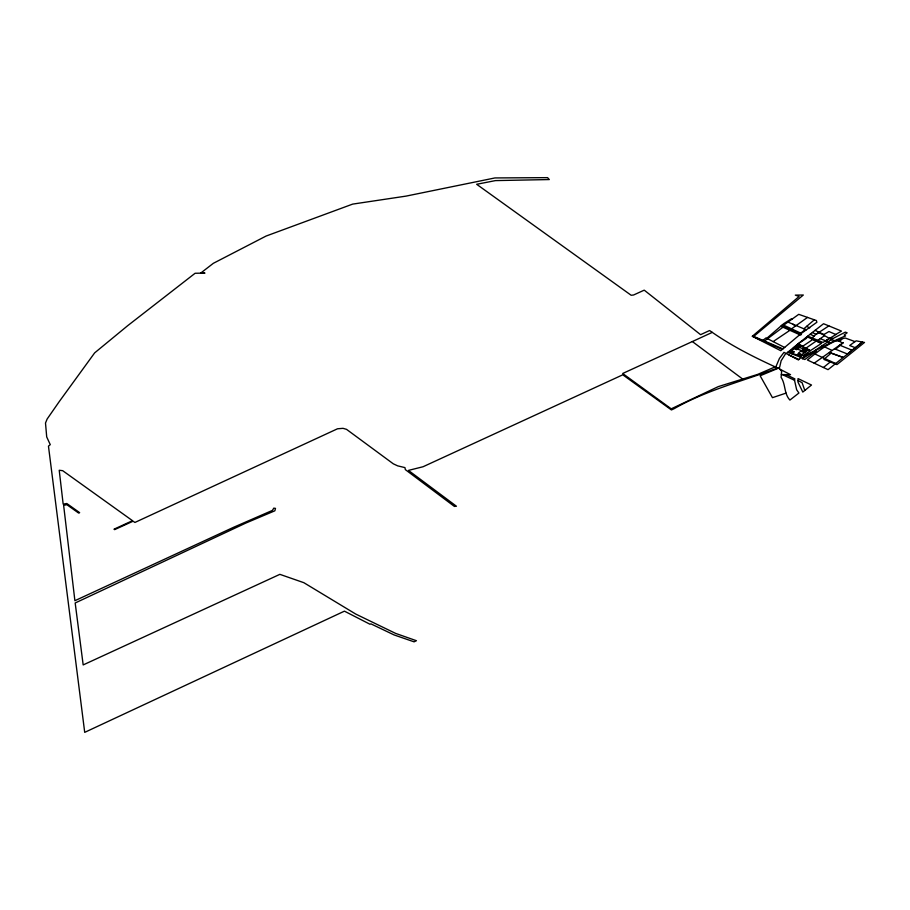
<?xml version="1.0" encoding="UTF-8"?>
<svg xmlns="http://www.w3.org/2000/svg" width="910" height="910" viewBox="0 0 910 910"><rect width="100%" height="100%" fill="white"/><g stroke="black" fill="none" stroke-linecap="round" stroke-linejoin="round"><path stroke-width="1.36" d="M798.013 380.551L798.002 382.132L802.802 392.073L811.504 385.021L798.024 378.594L798.013 380.551L802.085 382.678L804.781 390.39M786.058 393.109L772.465 397.67L760.134 375.773L778.858 368.015L781.644 371.314L781.087 377.343C785.785 384.316 783.919 393.768 789.903 400.07L798.923 393.018L796.648 389.753L794.441 379.902L794.885 378.913L786.138 374.624M801.323 333.401L816.873 322.265L816.372 320.525L798.741 314.337L783.681 325.166L801.323 333.401L780.746 350.691L752.331 336.268L799.116 296.455L795.317 295.113L803.314 295.022L753.707 336.416L783.01 348.905M787.639 352.284L801.153 357.368L798.411 359.95L786.229 353.524L797.74 344.082L810.321 350.691L821.514 343.377L812.914 339.419L802.336 346.505L810.321 350.691L803.223 355.651L801.938 355.127L799.947 356.913M802.984 346.244L797.99 343.889L807.705 336.177L812.13 337.894L815.997 334.311L828.873 325.894L841.477 331.103L835.71 334.471M803.837 328.794L814.325 319.808M834.459 348.78L835.596 349.235L843.331 342.547L814.188 363.181M788.424 352.534L790.767 350.452L794.385 351.806L792.03 353.888M791.996 353.216L793.531 351.863L791.177 350.976M798.707 353.433L797.535 354.479L801.153 355.833L802.324 354.786L798.343 353.296L800.698 351.214L804.667 352.705L808.194 349.576L804.588 348.223L801.062 351.351M797.774 355.389L799.31 354.024L801.664 354.911M835.596 349.235L847.415 353.99L862.418 342.069L856.151 340.84L855.002 341.603L845.254 338.031C830.796 340.886 818.499 350.805 807.432 360.007L828.043 369.665L862.418 342.069L864.5 342.456L836.95 364.603L823.857 359.416L831.137 353.114L843.081 357.414L829.397 352.488L831.137 353.114M762.864 340.34L766.209 337.803L767.028 338.111L783.658 323.71L791.268 318.898L791.893 319.399M823.425 367.503L830.944 361.418L835.664 363.431M807.705 336.177L823.539 323.733L828.873 325.894M800.732 333.117L805.464 329.488M764.468 341.045L782.987 327.213M791.768 328.681L807.5 317.408M813.483 353.148L804.849 359.507L801.903 358.449L804.36 356.072L816.52 350.976L813.483 353.148L812.243 352.466M855.002 341.603L849.701 345.504L855.286 347.745M836.256 340.693L839.236 341.261L841.75 339.487L840.658 339.077M814.393 350.828L832.798 338.6L845.299 332.139L847.153 332.798L844.139 334.994L845.606 335.938C830.978 341.466 818.022 350.464 803.223 355.651M805.76 348.325L816.304 340.966M812.13 337.894L817.84 340.306L824.505 335.665L829.567 338.429L835.903 334.561L828.964 331.536L823.436 334.823L818.863 332.639M767.517 338.679L773.136 341.591L790.995 329.579L800.709 334.038M797.99 343.889L806.658 338.201L805.646 337.815M802.529 358.676L811.959 352.591M832.798 338.6L830.784 337.69L822.958 342.41L817.84 340.306M825.563 340.818L829.567 338.429M823.948 334.527L819.341 332.355L815.997 334.311L812.346 332.48M692.351 341.557L712.28 332.377C732.721 346.562 755.084 357.721 777.652 368.015L779.62 367.333L781.144 360.747L785.831 353.308L783.988 352.363L779.426 358.438L776.025 366.491L757.598 374.42L718.354 386.591L671.216 408.829L622.667 373.487L692.351 341.557L742.879 379.22M777.652 368.015C742.901 381.119 706.774 390.037 674.276 408.613L671.432 409.955L622.793 374.806L423.036 466.75L408.442 470.402L456.433 506.233L454.409 506.438L405.348 469.628L404.939 467.603L397.647 465.852L393.313 463.827L346.528 429.349L343.013 428.337L337.519 428.781L134.885 522.465L133.122 521.202L114.592 529.643L113.977 529.211L132.507 520.691L62.688 470.686L59.218 470.265L63.165 504.106L66.828 503.514L79.659 512.671L78.692 513.103L66.862 504.697L63.632 505.346L74.893 600.702L233.756 527.208L272.386 510.419L273.796 508.144L275.491 508.383L274.854 510.806L245.825 523.068L75.177 602.989L83.174 664.926L279.87 574.346L303.838 582.684L355.776 614.091L395.588 633.383L416.416 640.708L414.084 641.834L394.087 634.93L370.882 623.839L370.04 624.271L344.435 611.156L84.71 732.357L48.458 446.139L50.266 444.649L46.706 436.925L45.5 423.013L47.149 419.01L59.218 401.64L94.651 352.875L127.696 325.678L195.093 273.273L204.977 273.091L200.905 272.943L213.35 263.308L266.084 236.054L352.659 204.113L406.042 196.116L494.949 177.939L547.57 177.643L549.299 179.554L495.45 180.601L476.669 184.286L631.153 295.261L633.565 294.999L644.235 290.154L700.575 334.675L709.584 330.535L712.28 332.377M781.326 374.567L790.528 374.67L779.802 369.13M831.148 339.76L834.424 340.533M788.845 354.9L798.9 359.484M795.465 346.278L799.082 347.643M803.405 349.269L807.022 350.623M794.293 347.324L797.899 348.678M802.233 350.304L805.851 351.658M794.521 347.995L805.02 351.931M789.596 351.488L793.202 352.852M852.147 350.236L839.543 345.117M820.251 338.622L830.58 342.888M782.361 349.417L752.331 336.268M787.958 322.095L806.26 329.818M810.105 334.3L814.166 336.04M830.944 361.418L814.439 353.785M780.769 326.224L800.572 335.085L801.471 334.391L781.77 325.348L790.995 329.579M806.999 336.745L821.514 343.377M815.064 330.353L819.341 332.355M824.983 347.097L831.831 350.304M782.35 374.579L794.589 380.312M806.533 326.349L809.741 327.873M839.236 341.261L842.614 342.956M773.136 341.591L784.727 347.54M822.231 345.618L823.823 346.585M792.997 324.21L795.42 325.973M823.436 334.823L824.505 335.665M796.637 345.243L793.122 348.371L796.728 349.724L800.254 346.596L796.637 345.243M796.455 346.278L789.641 352.329L800.14 356.265L806.954 350.225L796.455 346.278"/></g></svg>
